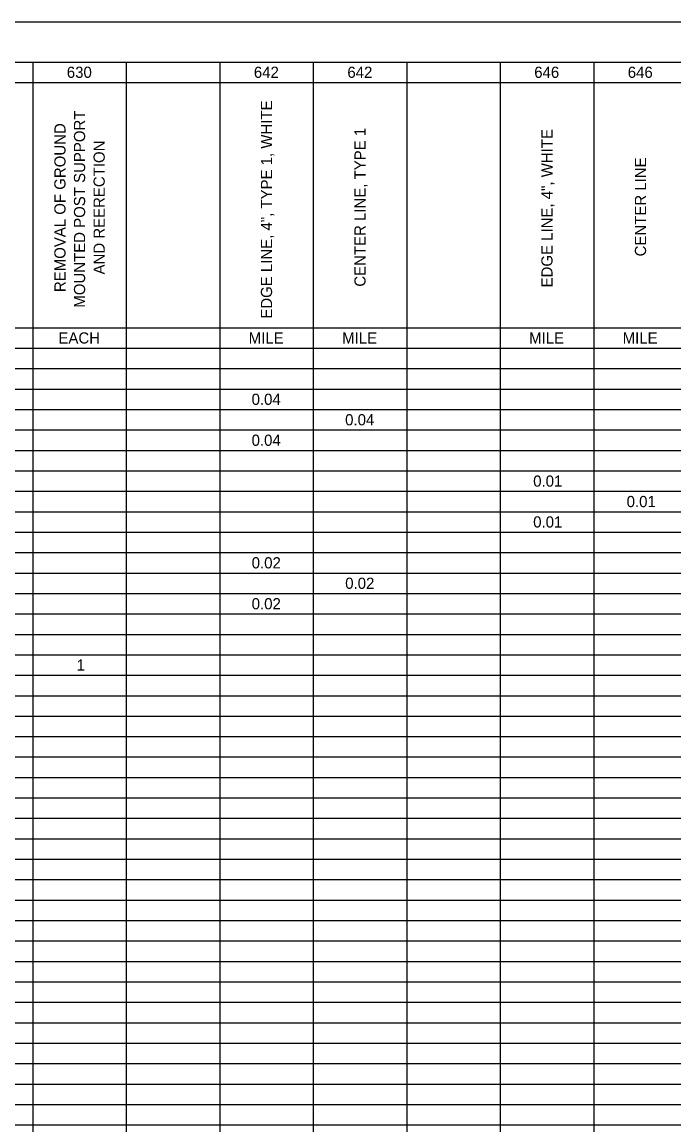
# Model space of a CAD drawing. Extents: x 0 to 34, y 0 to 22.
# Drawn here: x 17.41 to 25.56, y 8.21 to 22 of the extents above; entities that cross this region are included whole.
import ezdxf

# ---------------------------------------------------------------- set-up
doc = ezdxf.new("R2010")
doc.units = 0
for name, color, linetype in [('Default', 7, 'Continuous'), ('SH_Border', 7, 'Continuous'), ('SH_Cut_Line', 7, 'Continuous')]:
    doc.layers.add(name, color=color, linetype=linetype)

msp = doc.modelspace()

# ---------------------------------------------------------------- linework, layer by layer
at = {"layer": 'Default'}
for p, q in [((12.87, 21.5), (24.557, 21.5)), ((17.545, 21.5), (17.545, 21.244)), ((18.714, 21.5), (18.714, 21.244)), ((19.883, 21.5), (19.883, 21.244)), ((21.051, 21.5), (21.051, 21.244)), ((22.22, 21.5), (22.22, 21.244)), ((23.389, 21.5), (23.389, 21.244)), ((24.557, 21.5), (25.726, 21.5)), ((24.557, 21.5), (24.557, 21.244)), ((12.87, 21.244), (24.557, 21.244)), ((17.545, 21.244), (17.545, 20.989)), ((18.714, 21.244), (18.714, 20.989)), ((19.883, 21.244), (19.883, 20.989)), ((21.051, 21.244), (21.051, 20.989)), ((22.22, 21.244), (22.22, 20.989)), ((23.389, 21.244), (23.389, 20.989)), ((24.557, 21.244), (25.726, 21.244)), ((24.557, 21.244), (24.557, 20.989)), ((17.545, 20.989), (17.545, 20.733)), ((18.714, 20.989), (18.714, 20.733)), ((19.883, 20.989), (19.883, 20.733)), ((21.051, 20.989), (21.051, 20.733)), ((22.22, 20.989), (22.22, 20.733)), ((23.389, 20.989), (23.389, 20.733)), ((24.557, 20.989), (24.557, 20.733)), ((17.545, 20.733), (17.545, 20.477)), ((18.714, 20.733), (18.714, 20.477)), ((19.883, 20.733), (19.883, 20.477)), ((21.051, 20.733), (21.051, 20.477)), ((22.22, 20.733), (22.22, 20.477)), ((23.389, 20.733), (23.389, 20.477)), ((24.557, 20.733), (24.557, 20.477)), ((17.545, 20.477), (17.545, 20.222)), ((18.714, 20.477), (18.714, 20.222)), ((19.883, 20.477), (19.883, 20.222)), ((21.051, 20.477), (21.051, 20.222)), ((22.22, 20.477), (22.22, 20.222)), ((23.389, 20.477), (23.389, 20.222)), ((24.557, 20.477), (24.557, 20.222)), ((17.545, 20.222), (17.545, 19.966)), ((18.714, 20.222), (18.714, 19.966)), ((19.883, 20.222), (19.883, 19.966)), ((21.051, 20.222), (21.051, 19.966)), ((22.22, 20.222), (22.22, 19.966)), ((23.389, 20.222), (23.389, 19.966)), ((24.557, 20.222), (24.557, 19.966)), ((17.545, 19.966), (17.545, 19.71)), ((18.714, 19.966), (18.714, 19.71)), ((19.883, 19.966), (19.883, 19.71)), ((21.051, 19.966), (21.051, 19.71)), ((22.22, 19.966), (22.22, 19.71)), ((23.389, 19.966), (23.389, 19.71)), ((24.557, 19.966), (24.557, 19.71)), ((17.545, 19.71), (17.545, 19.199)), ((18.714, 19.71), (18.714, 19.199)), ((19.883, 19.71), (19.883, 19.199)), ((21.051, 19.71), (21.051, 19.199)), ((22.22, 19.71), (22.22, 19.199)), ((23.389, 19.71), (23.389, 19.199)), ((24.557, 19.71), (24.557, 19.199)), ((17.545, 19.199), (17.545, 18.432)), ((18.714, 19.199), (18.714, 18.432)), ((19.883, 19.199), (19.883, 18.432)), ((21.051, 19.199), (21.051, 18.432)), ((22.22, 19.199), (22.22, 18.432)), ((23.389, 19.199), (23.389, 18.432)), ((24.557, 19.199), (24.557, 18.432)), ((17.545, 18.432), (17.545, 18.177)), ((18.714, 18.432), (18.714, 18.177)), ((19.883, 18.432), (19.883, 18.177)), ((21.051, 18.432), (21.051, 18.177)), ((22.22, 18.432), (22.22, 18.177)), ((23.389, 18.432), (23.389, 18.177)), ((24.557, 18.432), (24.557, 18.177)), ((12.87, 18.177), (24.557, 18.177)), ((17.545, 18.177), (17.545, 17.665)), ((18.714, 18.177), (18.714, 17.665)), ((19.883, 18.177), (19.883, 17.665)), ((21.051, 18.177), (21.051, 17.665)), ((22.22, 18.177), (22.22, 17.665)), ((23.389, 18.177), (23.389, 17.665)), ((24.557, 18.177), (25.726, 18.177)), ((24.557, 18.177), (24.557, 17.665)), ((12.87, 17.921), (24.557, 17.921)), ((24.557, 17.921), (25.726, 17.921)), ((12.87, 17.665), (24.557, 17.665)), ((17.545, 17.665), (17.545, 17.41)), ((18.714, 17.665), (18.714, 17.41)), ((19.883, 17.665), (19.883, 17.41)), ((21.051, 17.665), (21.051, 17.41)), ((22.22, 17.665), (22.22, 17.41)), ((23.389, 17.665), (23.389, 17.41)), ((24.557, 17.665), (25.726, 17.665)), ((24.557, 17.665), (24.557, 17.41)), ((12.87, 17.41), (24.557, 17.41)), ((17.545, 17.41), (17.545, 16.387)), ((18.714, 17.41), (18.714, 16.387)), ((19.883, 17.41), (19.883, 16.387)), ((21.051, 17.41), (21.051, 16.387)), ((22.22, 17.41), (22.22, 16.387)), ((23.389, 17.41), (23.389, 16.387)), ((24.557, 17.41), (25.726, 17.41)), ((24.557, 17.41), (24.557, 16.387)), ((12.87, 17.154), (24.557, 17.154)), ((24.557, 17.154), (25.726, 17.154)), ((12.87, 16.898), (24.557, 16.898)), ((24.557, 16.898), (25.726, 16.898)), ((12.87, 16.643), (24.557, 16.643)), ((24.557, 16.643), (25.726, 16.643)), ((12.87, 16.387), (24.557, 16.387)), ((17.545, 16.387), (17.545, 16.131)), ((18.714, 16.387), (18.714, 16.131)), ((19.883, 16.387), (19.883, 16.131)), ((21.051, 16.387), (21.051, 16.131)), ((22.22, 16.387), (22.22, 16.131)), ((23.389, 16.387), (23.389, 16.131)), ((24.557, 16.387), (25.726, 16.387)), ((24.557, 16.387), (24.557, 16.131)), ((12.87, 16.131), (24.557, 16.131)), ((17.545, 16.131), (17.545, 15.62)), ((18.714, 16.131), (18.714, 15.62)), ((19.883, 16.131), (19.883, 15.62)), ((21.051, 16.131), (21.051, 15.62)), ((22.22, 16.131), (22.22, 15.62)), ((23.389, 16.131), (23.389, 15.62)), ((24.557, 16.131), (25.726, 16.131)), ((24.557, 16.131), (24.557, 15.62)), ((12.87, 15.876), (24.557, 15.876)), ((24.557, 15.876), (25.726, 15.876)), ((12.87, 15.62), (24.557, 15.62)), ((17.545, 15.62), (17.545, 15.109)), ((18.714, 15.62), (18.714, 15.109)), ((19.883, 15.62), (19.883, 15.109)), ((21.051, 15.62), (21.051, 15.109)), ((22.22, 15.62), (22.22, 15.109)), ((23.389, 15.62), (23.389, 15.109)), ((24.557, 15.62), (25.726, 15.62)), ((24.557, 15.62), (24.557, 15.109)), ((12.87, 15.364), (24.557, 15.364)), ((24.557, 15.364), (25.726, 15.364)), ((12.87, 15.109), (24.557, 15.109)), ((17.545, 15.109), (17.545, 14.853)), ((18.714, 15.109), (18.714, 14.853)), ((19.883, 15.109), (19.883, 14.853)), ((21.051, 15.109), (21.051, 14.853)), ((22.22, 15.109), (22.22, 14.853)), ((23.389, 15.109), (23.389, 14.853)), ((24.557, 15.109), (25.726, 15.109)), ((24.557, 15.109), (24.557, 14.853)), ((12.87, 14.853), (24.557, 14.853)), ((17.545, 14.853), (17.545, 14.342)), ((18.714, 14.853), (18.714, 14.342)), ((19.883, 14.853), (19.883, 14.342)), ((21.051, 14.853), (21.051, 14.342)), ((22.22, 14.853), (22.22, 14.342)), ((23.389, 14.853), (23.389, 14.342)), ((24.557, 14.853), (25.726, 14.853)), ((24.557, 14.853), (24.557, 14.342)), ((12.87, 14.597), (24.557, 14.597)), ((24.557, 14.597), (25.726, 14.597)), ((12.87, 14.342), (24.557, 14.342)), ((17.545, 14.342), (17.545, 14.086)), ((18.714, 14.342), (18.714, 14.086)), ((19.883, 14.342), (19.883, 14.086)), ((21.051, 14.342), (21.051, 14.086)), ((22.22, 14.342), (22.22, 14.086)), ((23.389, 14.342), (23.389, 14.086)), ((24.557, 14.342), (25.726, 14.342)), ((24.557, 14.342), (24.557, 14.086)), ((12.87, 14.086), (24.557, 14.086)), ((17.545, 14.086), (17.545, 13.319)), ((18.714, 14.086), (18.714, 13.319)), ((19.883, 14.086), (19.883, 13.319)), ((21.051, 14.086), (21.051, 13.319)), ((22.22, 14.086), (22.22, 13.319)), ((23.389, 14.086), (23.389, 13.319)), ((24.557, 14.086), (25.726, 14.086)), ((24.557, 14.086), (24.557, 13.319)), ((12.87, 13.83), (24.557, 13.83)), ((24.557, 13.83), (25.726, 13.83)), ((12.87, 13.575), (24.557, 13.575)), ((24.557, 13.575), (25.726, 13.575)), ((12.87, 13.319), (24.557, 13.319)), ((17.545, 13.319), (17.545, 12.808)), ((18.714, 13.319), (18.714, 12.808)), ((19.883, 13.319), (19.883, 12.808)), ((21.051, 13.319), (21.051, 12.808)), ((22.22, 13.319), (22.22, 12.808)), ((23.389, 13.319), (23.389, 12.808)), ((24.557, 13.319), (25.726, 13.319)), ((24.557, 13.319), (24.557, 12.808)), ((12.87, 13.063), (24.557, 13.063)), ((24.557, 13.063), (25.726, 13.063)), ((12.87, 12.808), (24.557, 12.808)), ((17.545, 12.808), (17.545, 12.041)), ((18.714, 12.808), (18.714, 12.041)), ((19.883, 12.808), (19.883, 12.041)), ((21.051, 12.808), (21.051, 12.041)), ((22.22, 12.808), (22.22, 12.041)), ((23.389, 12.808), (23.389, 12.041)), ((24.557, 12.808), (25.726, 12.808)), ((24.557, 12.808), (24.557, 12.041)), ((12.87, 12.552), (24.557, 12.552)), ((24.557, 12.552), (25.726, 12.552)), ((12.87, 12.297), (24.557, 12.297)), ((24.557, 12.297), (25.726, 12.297)), ((12.87, 12.041), (24.557, 12.041)), ((17.545, 12.041), (17.545, 11.53)), ((18.714, 12.041), (18.714, 11.53)), ((19.883, 12.041), (19.883, 11.53)), ((21.051, 12.041), (21.051, 11.53)), ((22.22, 12.041), (22.22, 11.53)), ((23.389, 12.041), (23.389, 11.53)), ((24.557, 12.041), (25.726, 12.041)), ((24.557, 12.041), (24.557, 11.53)), ((12.87, 11.785), (24.557, 11.785)), ((24.557, 11.785), (25.726, 11.785)), ((12.87, 11.53), (24.557, 11.53)), ((17.545, 11.53), (17.545, 10.763)), ((18.714, 11.53), (18.714, 10.763)), ((19.883, 11.53), (19.883, 10.763)), ((21.051, 11.53), (21.051, 10.763)), ((22.22, 11.53), (22.22, 10.763)), ((23.389, 11.53), (23.389, 10.763)), ((24.557, 11.53), (25.726, 11.53)), ((24.557, 11.53), (24.557, 10.763)), ((12.87, 11.274), (24.557, 11.274)), ((24.557, 11.274), (25.726, 11.274)), ((12.87, 11.018), (24.557, 11.018)), ((24.557, 11.018), (25.726, 11.018)), ((12.87, 10.763), (24.557, 10.763)), ((17.545, 10.763), (17.545, 10.251)), ((18.714, 10.763), (18.714, 10.251)), ((19.883, 10.763), (19.883, 10.251)), ((21.051, 10.763), (21.051, 10.251)), ((22.22, 10.763), (22.22, 10.251)), ((23.389, 10.763), (23.389, 10.251)), ((24.557, 10.763), (25.726, 10.763)), ((24.557, 10.763), (24.557, 10.251)), ((12.87, 10.507), (24.557, 10.507)), ((24.557, 10.507), (25.726, 10.507)), ((12.87, 10.251), (24.557, 10.251)), ((17.545, 10.251), (17.545, 9.484)), ((18.714, 10.251), (18.714, 9.484)), ((19.883, 10.251), (19.883, 9.484)), ((21.051, 10.251), (21.051, 9.484)), ((22.22, 10.251), (22.22, 9.484)), ((23.389, 10.251), (23.389, 9.484)), ((24.557, 10.251), (25.726, 10.251)), ((24.557, 10.251), (24.557, 9.484)), ((12.87, 9.996), (24.557, 9.996)), ((24.557, 9.996), (25.726, 9.996)), ((12.87, 9.74), (24.557, 9.74)), ((24.557, 9.74), (25.726, 9.74)), ((12.87, 9.484), (24.557, 9.484)), ((17.545, 9.484), (17.545, 8.973)), ((18.714, 9.484), (18.714, 8.973)), ((19.883, 9.484), (19.883, 8.973)), ((21.051, 9.484), (21.051, 8.973)), ((22.22, 9.484), (22.22, 8.973)), ((23.389, 9.484), (23.389, 8.973)), ((24.557, 9.484), (25.726, 9.484)), ((24.557, 9.484), (24.557, 8.973)), ((12.87, 9.229), (24.557, 9.229)), ((24.557, 9.229), (25.726, 9.229)), ((12.87, 8.973), (24.557, 8.973)), ((17.545, 8.973), (17.545, 8.206)), ((18.714, 8.973), (18.714, 8.206)), ((19.883, 8.973), (19.883, 8.206)), ((21.051, 8.973), (21.051, 8.206)), ((22.22, 8.973), (22.22, 8.206)), ((23.389, 8.973), (23.389, 8.206)), ((24.557, 8.973), (25.726, 8.973)), ((24.557, 8.973), (24.557, 8.206)), ((12.87, 8.717), (24.557, 8.717)), ((24.557, 8.717), (25.726, 8.717)), ((12.87, 8.462), (24.557, 8.462)), ((24.557, 8.462), (25.726, 8.462)), ((12.87, 8.206), (24.557, 8.206)), ((17.545, 8.206), (17.545, 7.695)), ((18.714, 8.206), (18.714, 7.695)), ((19.883, 8.206), (19.883, 7.695)), ((21.051, 8.206), (21.051, 7.695)), ((22.22, 8.206), (22.22, 7.695)), ((23.389, 8.206), (23.389, 7.695)), ((24.557, 8.206), (25.726, 8.206)), ((24.557, 8.206), (24.557, 7.695))]:
    msp.add_line(p, q, dxfattribs=at)
at = {"layer": 'SH_Border'}
msp.add_lwpolyline([(1.5, 21.5), (33.5, 21.5), (33.5, 0.5), (1.5, 0.5)], close=True, dxfattribs=at)
at = {"layer": 'SH_Cut_Line'}
msp.add_lwpolyline([(0, 0), (34, 0), (34, 22), (0, 22)], close=True, dxfattribs=at)

# ---------------------------------------------------------------- texts
at = {"layer": 'Default'}
for s, p in [('630', (17.971, 21.302)), ('642', (20.309, 21.302)), ('642', (21.478, 21.302)), ('646', (23.814, 21.302)), ('646', (24.983, 21.302)), ('EACH', (17.866, 17.979)), ('MILE', (20.244, 17.979)), ('MILE', (21.413, 17.979)), ('MILE', (23.75, 17.979)), ('MILE', (24.919, 17.979)), ('0.04', (20.281, 17.212)), ('0.04', (21.45, 16.956)), ('0.04', (20.281, 16.7)), ('0.01', (23.801, 16.189)), ('0.01', (24.969, 15.933)), ('0.01', (23.801, 15.678)), ('0.02', (20.282, 15.167)), ('0.02', (21.451, 14.911)), ('0.02', (20.282, 14.655)), ('1', (18.093, 13.888))]:
    msp.add_text(s, height=0.14, dxfattribs=at).set_placement(p)
for s, p in [('EDGE LINE, 4", TYPE 1, WHITE', (20.537, 18.29)), ('MOUNTED POST SUPPORT ', (18.2, 18.428)), ('REMOVAL OF GROUND ', (17.955, 18.623)), ('CENTER LINE, TYPE 1', (21.706, 18.69)), ('EDGE LINE, 4", WHITE', (24.043, 18.681)), ('AND REERECTION', (18.445, 18.843)), ('CENTER LINE', (25.212, 19.069))]:
    msp.add_text(s, height=0.14, rotation=90, dxfattribs=at).set_placement(p)

doc.saveas('drawing.dxf')
